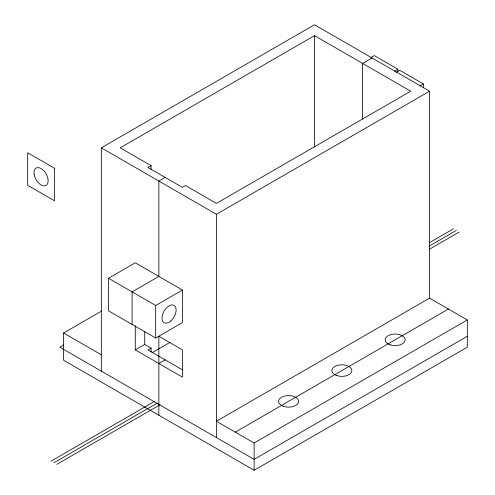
<?xml version="1.0" encoding="UTF-8"?>
<svg xmlns="http://www.w3.org/2000/svg" width="495" height="495" viewBox="0 0 495 495"><rect width="100%" height="100%" fill="white"/><g stroke="black" fill="none" stroke-linecap="round" stroke-linejoin="round"><path stroke-width="0.74" d="M101.32 371.132L101.32 147.832L314.504 24.75L429.592 91.191L429.592 298.151L216.402 421.233L254.133 443.019L467.323 319.937L467.323 347.168L254.133 470.25L63.583 360.236L63.583 333.005L101.679 311.015M151.086 165.67L147.962 167.471L182.383 187.345L185.501 185.545L216.402 203.383L410.726 91.191L314.504 35.64L120.186 147.832L151.086 165.67L151.086 169.531M370.941 57.519L374.288 55.589L397.875 69.207L397.875 71.478M165.175 177.408L158.858 181.052L158.858 276.42L132.091 291.877L132.091 324.435M372.048 57.971L362.618 63.416L362.618 119.048M394.527 71.138L397.875 69.207M396.415 72.227L399.756 70.296L423.343 83.909L423.343 87.695M419.995 85.839L423.343 83.909M101.32 147.832L216.402 214.279L429.592 91.191M108.51 278.258L135.277 262.808L182.445 290.039L182.445 322.598L155.678 338.054L108.51 310.823L108.51 278.258L155.678 305.489L182.445 290.039M63.824 344.854L59.815 347.168L254.133 459.36L467.323 336.272M135.277 325.685L135.277 349.891L144.707 344.446L151.086 348.121L151.086 351.976M151.086 348.121L147.962 349.922L182.383 369.796M152.237 352.626L170.268 342.212M158.858 363.503L165.175 359.859M51.121 461.111L154.409 401.476M429.58 242.606L453.531 228.777M53.949 462.745L157.243 403.109M429.085 246.157L456.359 230.41M56.777 464.378L160.071 404.743M429.252 249.332L459.193 232.044M235.267 432.129L448.458 309.041M429.592 298.151L467.323 319.937M135.277 349.891L182.445 377.122L182.445 349.891L158.858 336.272L158.858 415.243M63.583 333.005L101.32 354.791M314.504 35.64L314.504 146.904M254.133 443.019L254.133 470.25M216.402 214.279L216.402 437.574M155.678 305.489L155.678 338.054M144.707 331.582L144.707 344.446M54.444 168.201L27.677 152.751L27.677 185.309L54.444 200.766L54.444 168.201M283.561 406.358A10.005 5.779 0 0 0 298.572 401.358A10.005 5.779 0 0 0 283.561 396.353A10.005 5.779 0 0 0 283.561 406.358M336.86 375.587A10.005 5.779 0 0 0 351.871 370.582A10.005 5.779 0 0 0 336.86 365.582A10.005 5.779 0 0 0 336.86 375.587M390.159 344.817A10.005 5.779 0 0 0 405.164 339.811A10.005 5.779 0 0 0 390.159 334.812A10.005 5.779 0 0 0 390.159 344.817M170.893 320.878A10.005 5.779 -60 0 0 174.061 305.378A10.005 5.779 -60 0 0 162.224 315.878A10.005 5.779 -60 0 0 170.893 320.878M34.112 174.29A10.005 5.779 60 0 0 45.695 185.606A10.005 5.779 60 0 0 43.374 170.373A10.005 5.779 60 0 0 34.112 174.29"/></g></svg>
